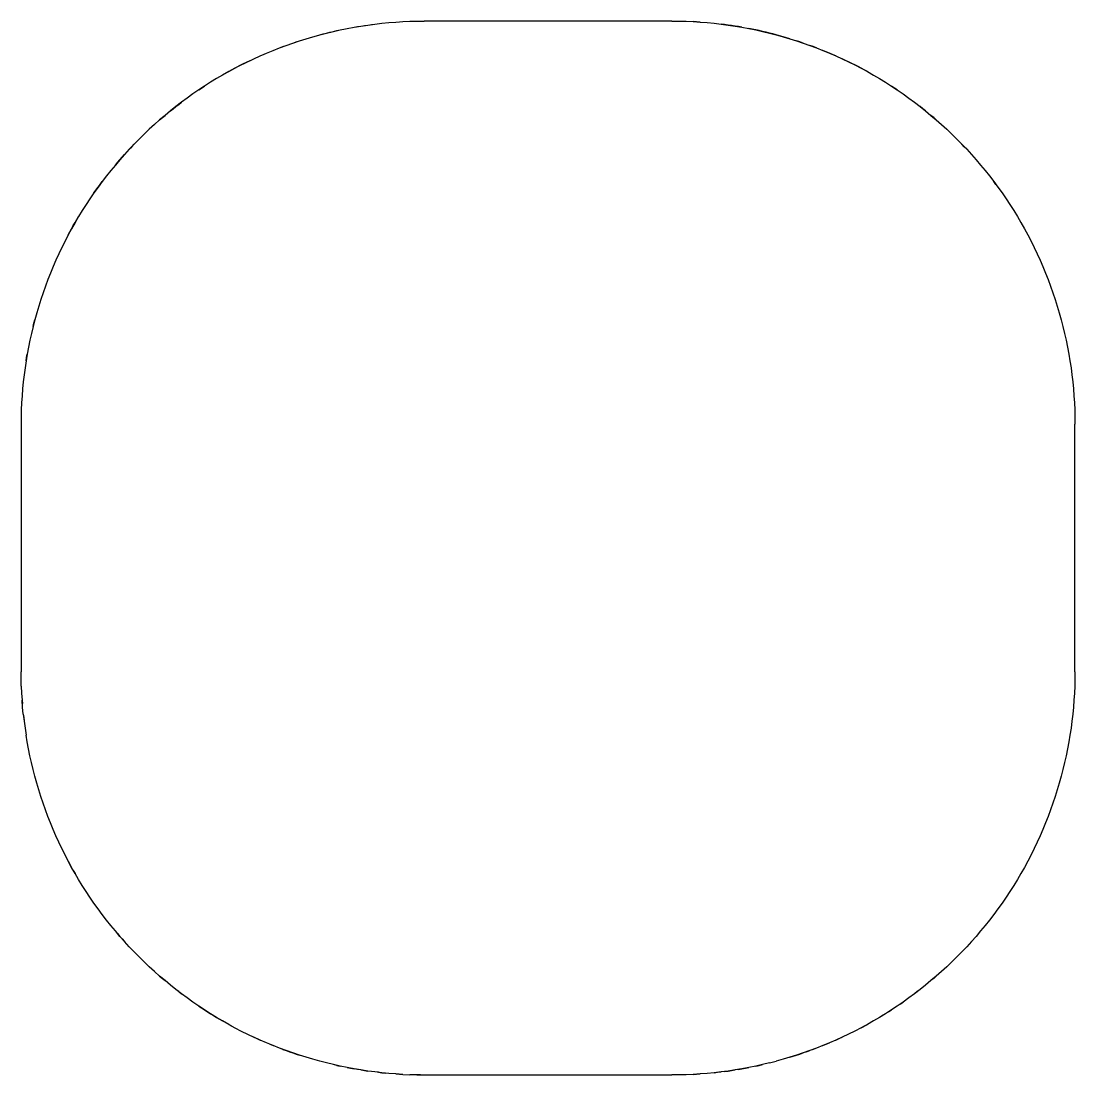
# Model space of a CAD drawing. Header units: millimetres. Extents: x 2543.3 to 2639, y 1717.1 to 1778.9.
# Drawn here: x 2555.797 to 2556.647, y 1740.796 to 1741.646 of the extents above; entities that cross this region are included whole.
import ezdxf

# ---------------------------------------------------------------- set-up
doc = ezdxf.new("R2010")
doc.units = ezdxf.units.MM

msp = doc.modelspace()

# ---------------------------------------------------------------- linework, layer by layer
at = {"color": 7, "linetype": 'Continuous', "lineweight": 25}
for p, q in [((2556.07128, 1741.64205), (2556.07689, 1741.64289)), ((2556.07128, 1741.64205), (2556.07409, 1741.64248)), ((2556.07409, 1741.64248), (2556.07689, 1741.64289)), ((2556.07689, 1741.64289), (2556.08252, 1741.64363)), ((2556.07689, 1741.64289), (2556.0797, 1741.64326)), ((2556.0797, 1741.64326), (2556.08252, 1741.64363)), ((2556.08252, 1741.64363), (2556.08815, 1741.64427)), ((2556.08815, 1741.64427), (2556.0938, 1741.64482)), ((2556.0938, 1741.64482), (2556.09945, 1741.64527)), ((2556.09945, 1741.64527), (2556.10511, 1741.64561)), ((2556.09945, 1741.64527), (2556.10228, 1741.64544)), ((2556.10228, 1741.64544), (2556.10511, 1741.64561)), ((2556.10511, 1741.64561), (2556.11078, 1741.64586)), ((2556.11078, 1741.64586), (2556.11645, 1741.64601)), ((2556.11645, 1741.64601), (2556.12212, 1741.64606)), ((2556.32212, 1741.64606), (2556.12212, 1741.64606)), ((2556.32212, 1741.64606), (2556.32779, 1741.64601)), ((2556.32779, 1741.64601), (2556.33346, 1741.64586)), ((2556.33346, 1741.64586), (2556.33913, 1741.64561)), ((2556.34196, 1741.64544), (2556.33913, 1741.64561)), ((2556.33913, 1741.64561), (2556.34479, 1741.64527)), ((2556.34479, 1741.64527), (2556.34196, 1741.64544)), ((2556.34479, 1741.64527), (2556.35045, 1741.64482)), ((2556.35045, 1741.64482), (2556.3561, 1741.64427)), ((2556.3561, 1741.64427), (2556.36173, 1741.64363)), ((2556.36173, 1741.64363), (2556.36735, 1741.64289)), ((2556.36454, 1741.64326), (2556.36173, 1741.64363)), ((2556.36735, 1741.64289), (2556.36454, 1741.64326)), ((2556.37016, 1741.64248), (2556.36735, 1741.64289)), ((2556.36735, 1741.64289), (2556.37296, 1741.64205)), ((2556.37296, 1741.64205), (2556.37016, 1741.64248)), ((2556.03254, 1741.63347), (2556.03801, 1741.63498)), ((2556.03254, 1741.63347), (2556.03527, 1741.63423)), ((2556.03527, 1741.63423), (2556.03801, 1741.63498)), ((2556.03801, 1741.63498), (2556.0435, 1741.6364)), ((2556.03801, 1741.63498), (2556.04075, 1741.63569)), ((2556.04075, 1741.63569), (2556.0435, 1741.6364)), ((2556.0435, 1741.6364), (2556.04901, 1741.63773)), ((2556.0435, 1741.6364), (2556.04626, 1741.63706)), ((2556.04626, 1741.63706), (2556.04901, 1741.63773)), ((2556.04901, 1741.63773), (2556.05455, 1741.63896)), ((2556.04901, 1741.63773), (2556.05178, 1741.63834)), ((2556.05178, 1741.63834), (2556.05455, 1741.63896)), ((2556.05455, 1741.63896), (2556.06011, 1741.64008)), ((2556.05455, 1741.63896), (2556.05733, 1741.63952)), ((2556.05733, 1741.63952), (2556.06011, 1741.64008)), ((2556.06011, 1741.64008), (2556.06569, 1741.64112)), ((2556.06569, 1741.64112), (2556.07128, 1741.64205)), ((2556.06569, 1741.64112), (2556.06849, 1741.64159)), ((2556.06849, 1741.64159), (2556.07128, 1741.64205)), ((2556.37576, 1741.64159), (2556.37296, 1741.64205)), ((2556.37296, 1741.64205), (2556.37856, 1741.64112)), ((2556.37856, 1741.64112), (2556.37576, 1741.64159)), ((2556.37856, 1741.64112), (2556.38414, 1741.64008)), ((2556.38414, 1741.64008), (2556.3897, 1741.63896)), ((2556.38691, 1741.63952), (2556.38414, 1741.64008)), ((2556.3897, 1741.63896), (2556.38691, 1741.63952)), ((2556.3897, 1741.63896), (2556.39523, 1741.63773)), ((2556.39246, 1741.63834), (2556.3897, 1741.63896)), ((2556.39523, 1741.63773), (2556.39246, 1741.63834)), ((2556.39523, 1741.63773), (2556.40075, 1741.6364)), ((2556.39799, 1741.63706), (2556.39523, 1741.63773)), ((2556.40075, 1741.6364), (2556.39799, 1741.63706)), ((2556.40075, 1741.6364), (2556.40624, 1741.63498)), ((2556.40349, 1741.63569), (2556.40075, 1741.6364)), ((2556.40624, 1741.63498), (2556.40349, 1741.63569)), ((2556.40624, 1741.63498), (2556.41171, 1741.63347)), ((2556.40897, 1741.63423), (2556.40624, 1741.63498)), ((2556.41171, 1741.63347), (2556.40897, 1741.63423)), ((2556.00565, 1741.62447), (2556.01097, 1741.62646)), ((2556.00565, 1741.62447), (2556.00831, 1741.62547)), ((2556.00831, 1741.62547), (2556.01097, 1741.62646)), ((2556.01097, 1741.62646), (2556.01631, 1741.62835)), ((2556.01631, 1741.62835), (2556.02169, 1741.63015)), ((2556.01631, 1741.62835), (2556.019, 1741.62925)), ((2556.019, 1741.62925), (2556.02169, 1741.63015)), ((2556.02169, 1741.63015), (2556.0271, 1741.63185)), ((2556.0271, 1741.63185), (2556.03254, 1741.63347)), ((2556.0271, 1741.63185), (2556.02982, 1741.63266)), ((2556.02982, 1741.63266), (2556.03254, 1741.63347)), ((2556.41171, 1741.63347), (2556.41714, 1741.63185)), ((2556.41443, 1741.63266), (2556.41171, 1741.63347)), ((2556.41714, 1741.63185), (2556.41443, 1741.63266)), ((2556.41714, 1741.63185), (2556.42255, 1741.63015)), ((2556.42255, 1741.63015), (2556.42793, 1741.62835)), ((2556.42524, 1741.62925), (2556.42255, 1741.63015)), ((2556.42793, 1741.62835), (2556.42524, 1741.62925)), ((2556.42793, 1741.62835), (2556.43328, 1741.62646)), ((2556.43328, 1741.62646), (2556.43859, 1741.62447)), ((2556.43594, 1741.62547), (2556.43328, 1741.62646)), ((2556.43859, 1741.62447), (2556.43594, 1741.62547)), ((2555.98477, 1741.6156), (2555.98993, 1741.61796)), ((2555.98993, 1741.61796), (2555.99514, 1741.62022)), ((2555.98993, 1741.61796), (2555.99254, 1741.61909)), ((2555.99254, 1741.61909), (2555.99514, 1741.62022)), ((2555.99514, 1741.62022), (2556.00038, 1741.62239)), ((2555.99514, 1741.62022), (2555.99776, 1741.6213)), ((2555.99776, 1741.6213), (2556.00038, 1741.62239)), ((2556.00038, 1741.62239), (2556.00565, 1741.62447)), ((2556.43859, 1741.62447), (2556.44387, 1741.62239)), ((2556.44387, 1741.62239), (2556.44911, 1741.62022)), ((2556.44649, 1741.6213), (2556.44387, 1741.62239)), ((2556.44911, 1741.62022), (2556.44649, 1741.6213)), ((2556.44911, 1741.62022), (2556.45431, 1741.61796)), ((2556.45171, 1741.61909), (2556.44911, 1741.62022)), ((2556.45431, 1741.61796), (2556.45171, 1741.61909)), ((2556.45431, 1741.61796), (2556.45947, 1741.6156)), ((2555.97458, 1741.61064), (2555.96954, 1741.60802)), ((2555.96954, 1741.60802), (2555.97206, 1741.60932)), ((2555.97206, 1741.60932), (2555.97458, 1741.61064)), ((2555.97965, 1741.61316), (2555.97458, 1741.61064)), ((2555.97458, 1741.61064), (2555.97711, 1741.6119)), ((2555.97711, 1741.6119), (2555.97965, 1741.61316)), ((2555.97965, 1741.61316), (2555.98477, 1741.6156)), ((2555.97965, 1741.61316), (2555.98221, 1741.61439)), ((2555.98221, 1741.61439), (2555.98477, 1741.6156)), ((2556.45947, 1741.6156), (2556.46459, 1741.61316)), ((2556.46203, 1741.61439), (2556.45947, 1741.6156)), ((2556.46459, 1741.61316), (2556.46203, 1741.61439)), ((2556.46459, 1741.61316), (2556.46967, 1741.61064)), ((2556.46713, 1741.6119), (2556.46459, 1741.61316)), ((2556.46967, 1741.61064), (2556.46713, 1741.6119)), ((2556.46967, 1741.61064), (2556.4747, 1741.60802)), ((2556.47219, 1741.60932), (2556.46967, 1741.61064)), ((2556.4747, 1741.60802), (2556.47219, 1741.60932)), ((2555.95962, 1741.60251), (2555.95474, 1741.59964)), ((2555.96456, 1741.60531), (2555.95962, 1741.60251)), ((2555.96954, 1741.60802), (2555.96456, 1741.60531)), ((2555.96456, 1741.60531), (2555.96705, 1741.60666)), ((2555.96705, 1741.60666), (2555.96954, 1741.60802)), ((2556.4747, 1741.60802), (2556.47969, 1741.60531)), ((2556.47719, 1741.60666), (2556.4747, 1741.60802)), ((2556.47969, 1741.60531), (2556.47719, 1741.60666)), ((2556.47969, 1741.60531), (2556.48462, 1741.60251)), ((2556.48462, 1741.60251), (2556.48951, 1741.59964)), ((2555.94512, 1741.59363), (2555.94039, 1741.59049)), ((2555.94039, 1741.59049), (2555.94275, 1741.59206)), ((2555.94275, 1741.59206), (2555.94512, 1741.59363)), ((2555.9499, 1741.59667), (2555.94512, 1741.59363)), ((2555.95474, 1741.59964), (2555.9499, 1741.59667)), ((2556.48951, 1741.59964), (2556.49435, 1741.59667)), ((2556.49435, 1741.59667), (2556.49913, 1741.59363)), ((2556.49913, 1741.59363), (2556.50386, 1741.59049)), ((2556.5015, 1741.59206), (2556.49913, 1741.59363)), ((2556.50386, 1741.59049), (2556.5015, 1741.59206)), ((2555.93109, 1741.58399), (2555.92653, 1741.58061)), ((2555.93571, 1741.58728), (2555.93109, 1741.58399)), ((2555.94039, 1741.59049), (2555.93571, 1741.58728)), ((2556.50386, 1741.59049), (2556.50853, 1741.58728)), ((2556.50853, 1741.58728), (2556.51315, 1741.58399)), ((2556.51315, 1741.58399), (2556.51771, 1741.58061)), ((2555.92203, 1741.57716), (2555.91759, 1741.57363)), ((2555.91759, 1741.57363), (2555.91981, 1741.5754)), ((2555.91981, 1741.5754), (2555.92203, 1741.57716)), ((2555.92653, 1741.58061), (2555.92203, 1741.57716)), ((2555.92203, 1741.57716), (2555.92428, 1741.57888)), ((2555.92428, 1741.57888), (2555.92653, 1741.58061)), ((2556.51771, 1741.58061), (2556.52221, 1741.57716)), ((2556.52221, 1741.57716), (2556.52665, 1741.57363)), ((2556.52443, 1741.5754), (2556.52221, 1741.57716)), ((2556.52665, 1741.57363), (2556.52443, 1741.5754)), ((2555.9089, 1741.56634), (2555.90466, 1741.56258)), ((2555.91322, 1741.57002), (2555.9089, 1741.56634)), ((2555.9089, 1741.56634), (2555.91106, 1741.56818)), ((2555.91106, 1741.56818), (2555.91322, 1741.57002)), ((2555.91759, 1741.57363), (2555.91322, 1741.57002)), ((2556.52665, 1741.57363), (2556.53103, 1741.57002)), ((2556.53103, 1741.57002), (2556.53534, 1741.56634)), ((2556.53319, 1741.56818), (2556.53103, 1741.57002)), ((2556.53534, 1741.56634), (2556.53319, 1741.56818)), ((2556.53534, 1741.56634), (2556.53959, 1741.56258)), ((2555.90047, 1741.55875), (2555.89636, 1741.55484)), ((2555.90466, 1741.56258), (2555.90047, 1741.55875)), ((2556.53959, 1741.56258), (2556.54377, 1741.55875)), ((2556.54377, 1741.55875), (2556.54789, 1741.55484)), ((2555.89231, 1741.55087), (2555.88834, 1741.54682)), ((2555.89636, 1741.55484), (2555.89231, 1741.55087)), ((2556.54789, 1741.55484), (2556.55193, 1741.55087)), ((2556.55193, 1741.55087), (2556.55591, 1741.54682)), ((2555.88443, 1741.5427), (2555.8806, 1741.53853)), ((2555.88834, 1741.54682), (2555.88443, 1741.5427)), ((2555.88443, 1741.5427), (2555.88638, 1741.54476)), ((2555.88638, 1741.54476), (2555.88834, 1741.54682)), ((2556.55786, 1741.54476), (2556.55591, 1741.54682)), ((2556.55591, 1741.54682), (2556.55981, 1741.5427)), ((2556.55981, 1741.5427), (2556.55786, 1741.54476)), ((2556.55981, 1741.5427), (2556.56365, 1741.53853)), ((2555.87684, 1741.53427), (2555.87316, 1741.52996)), ((2555.87316, 1741.52996), (2555.875, 1741.53212)), ((2555.875, 1741.53212), (2555.87684, 1741.53427)), ((2555.8806, 1741.53853), (2555.87684, 1741.53427)), ((2555.87684, 1741.53427), (2555.87872, 1741.5364)), ((2555.87872, 1741.5364), (2555.8806, 1741.53853)), ((2556.56365, 1741.53853), (2556.5674, 1741.53427)), ((2556.5674, 1741.53427), (2556.57109, 1741.52996)), ((2555.86955, 1741.52559), (2555.86602, 1741.52115)), ((2555.87316, 1741.52996), (2555.86955, 1741.52559)), ((2556.57109, 1741.52996), (2556.57469, 1741.52559)), ((2556.57469, 1741.52559), (2556.57823, 1741.52115)), ((2555.86257, 1741.51665), (2555.85919, 1741.51209)), ((2555.86088, 1741.51437), (2555.86257, 1741.51665)), ((2555.86602, 1741.52115), (2555.86257, 1741.51665)), ((2556.57823, 1741.52115), (2556.58168, 1741.51665)), ((2556.58168, 1741.51665), (2556.58505, 1741.51209)), ((2556.58337, 1741.51437), (2556.58168, 1741.51665)), ((2555.8559, 1741.50747), (2555.85269, 1741.5028)), ((2555.85919, 1741.51209), (2555.8559, 1741.50747)), ((2555.8559, 1741.50747), (2555.85755, 1741.50978)), ((2555.85755, 1741.50978), (2555.85919, 1741.51209)), ((2555.85919, 1741.51209), (2555.86088, 1741.51437)), ((2556.58394, 1741.5136), (2556.58337, 1741.51437)), ((2556.58505, 1741.51209), (2556.58835, 1741.50747)), ((2556.58835, 1741.50747), (2556.59156, 1741.5028)), ((2555.84956, 1741.49806), (2555.84651, 1741.49328)), ((2555.85269, 1741.5028), (2555.84956, 1741.49806)), ((2556.59156, 1741.5028), (2556.59469, 1741.49806)), ((2556.59469, 1741.49806), (2556.59774, 1741.49328)), ((2555.84651, 1741.49328), (2555.84354, 1741.48844)), ((2556.59774, 1741.49328), (2556.6007, 1741.48844)), ((2555.84067, 1741.48356), (2555.83787, 1741.47862)), ((2555.83787, 1741.47862), (2555.83927, 1741.48109)), ((2555.83927, 1741.48109), (2555.84067, 1741.48356)), ((2555.84354, 1741.48844), (2555.84067, 1741.48356)), ((2555.84067, 1741.48356), (2555.8421, 1741.486)), ((2555.8421, 1741.486), (2555.84354, 1741.48844)), ((2556.6007, 1741.48844), (2556.60358, 1741.48356)), ((2556.60358, 1741.48356), (2556.60637, 1741.47862)), ((2555.83516, 1741.47363), (2555.83255, 1741.46861)), ((2555.83787, 1741.47862), (2555.83516, 1741.47363)), ((2555.83516, 1741.47363), (2555.83652, 1741.47613)), ((2555.83652, 1741.47613), (2555.83787, 1741.47862)), ((2556.60637, 1741.47862), (2556.60908, 1741.47363)), ((2556.60908, 1741.47363), (2556.6117, 1741.46861)), ((2555.83255, 1741.46861), (2555.83001, 1741.46353)), ((2556.6117, 1741.46861), (2556.61423, 1741.46353)), ((2555.82757, 1741.45841), (2555.82522, 1741.45325)), ((2555.83001, 1741.46353), (2555.82757, 1741.45841)), ((2556.61423, 1741.46353), (2556.61667, 1741.45841)), ((2556.61667, 1741.45841), (2556.61903, 1741.45325)), ((2555.82296, 1741.44805), (2555.82079, 1741.4428)), ((2555.82522, 1741.45325), (2555.82296, 1741.44805)), ((2556.61903, 1741.45325), (2556.62129, 1741.44805)), ((2556.62129, 1741.44805), (2556.62346, 1741.4428)), ((2555.82079, 1741.4428), (2555.81871, 1741.43753)), ((2556.62346, 1741.4428), (2556.62554, 1741.43753)), ((2555.81672, 1741.43221), (2555.81483, 1741.42687)), ((2555.81871, 1741.43753), (2555.81672, 1741.43221)), ((2556.62554, 1741.43753), (2556.62752, 1741.43221)), ((2556.62752, 1741.43221), (2556.62942, 1741.42687)), ((2555.81303, 1741.42149), (2555.81132, 1741.41608)), ((2555.81483, 1741.42687), (2555.81303, 1741.42149)), ((2556.62942, 1741.42687), (2556.63122, 1741.42149)), ((2556.63122, 1741.42149), (2556.63292, 1741.41608)), ((2555.81132, 1741.41608), (2555.80971, 1741.41064)), ((2556.63292, 1741.41608), (2556.63453, 1741.41064)), ((2555.8082, 1741.40517), (2555.80678, 1741.39968)), ((2555.80749, 1741.40243), (2555.8082, 1741.40517)), ((2555.80971, 1741.41064), (2555.8082, 1741.40517)), ((2556.63453, 1741.41064), (2556.63605, 1741.40517)), ((2556.63605, 1741.40517), (2556.63747, 1741.39968)), ((2555.80678, 1741.39968), (2555.80545, 1741.39417)), ((2555.80678, 1741.39968), (2555.80749, 1741.40243)), ((2556.63747, 1741.39968), (2556.63879, 1741.39417)), ((2555.80423, 1741.38863), (2555.80309, 1741.38307)), ((2555.80545, 1741.39417), (2555.80423, 1741.38863)), ((2556.63879, 1741.39417), (2556.64002, 1741.38863)), ((2556.64002, 1741.38863), (2556.64115, 1741.38307)), ((2555.80309, 1741.38307), (2555.80206, 1741.37749)), ((2556.64115, 1741.38307), (2556.64219, 1741.37749)), ((2555.80112, 1741.3719), (2555.80029, 1741.36629)), ((2555.80206, 1741.37749), (2555.80112, 1741.3719)), ((2555.80112, 1741.3719), (2555.80159, 1741.3747)), ((2555.80159, 1741.3747), (2555.80206, 1741.37749)), ((2556.64219, 1741.37749), (2556.64312, 1741.3719)), ((2556.64312, 1741.3719), (2556.64396, 1741.36629)), ((2555.80029, 1741.36629), (2555.79955, 1741.36066)), ((2556.64396, 1741.36629), (2556.6447, 1741.36066)), ((2555.7989, 1741.35503), (2555.79836, 1741.34938)), ((2555.79955, 1741.36066), (2555.7989, 1741.35503)), ((2556.6447, 1741.36066), (2556.64534, 1741.35503)), ((2556.64534, 1741.35503), (2556.64589, 1741.34938)), ((2555.79836, 1741.34938), (2555.79792, 1741.34373)), ((2556.64589, 1741.34938), (2556.64633, 1741.34373)), ((2555.79757, 1741.33807), (2555.79732, 1741.3324)), ((2555.79792, 1741.34373), (2555.79757, 1741.33807)), ((2556.64633, 1741.34373), (2556.64668, 1741.33807)), ((2556.64668, 1741.33807), (2556.64692, 1741.3324)), ((2555.79732, 1741.3324), (2555.79717, 1741.32673)), ((2556.64692, 1741.3324), (2556.64707, 1741.32673)), ((2555.79717, 1741.32673), (2555.79712, 1741.32106)), ((2555.79712, 1741.32106), (2555.79712, 1741.12106)), ((2556.64707, 1741.32673), (2556.64712, 1741.32106)), ((2556.64712, 1741.12106), (2556.64712, 1741.32106)), ((2555.79717, 1741.11538), (2555.79712, 1741.12106)), ((2555.79732, 1741.10971), (2555.79717, 1741.11538)), ((2556.64707, 1741.11538), (2556.64692, 1741.10971)), ((2556.64712, 1741.12106), (2556.64707, 1741.11538)), ((2555.79732, 1741.10971), (2555.79757, 1741.10405)), ((2556.64692, 1741.10971), (2556.64668, 1741.10405)), ((2555.79757, 1741.10405), (2555.79792, 1741.09839)), ((2555.79836, 1741.09273), (2555.79792, 1741.09839)), ((2555.79792, 1741.09839), (2555.79814, 1741.09556)), ((2556.64633, 1741.09839), (2556.64589, 1741.09273)), ((2556.64668, 1741.10405), (2556.64633, 1741.09839)), ((2555.79836, 1741.09273), (2555.79814, 1741.09556)), ((2555.7989, 1741.08709), (2555.79836, 1741.09273)), ((2556.64589, 1741.09273), (2556.64534, 1741.08709)), ((2555.7989, 1741.08709), (2555.79923, 1741.08427)), ((2555.7989, 1741.08709), (2555.79955, 1741.08145)), ((2555.79923, 1741.08427), (2555.79955, 1741.08145)), ((2555.79955, 1741.08145), (2555.80029, 1741.07583)), ((2556.6447, 1741.08145), (2556.64396, 1741.07583)), ((2556.64534, 1741.08709), (2556.6447, 1741.08145)), ((2555.80029, 1741.07583), (2555.80112, 1741.07022)), ((2556.64396, 1741.07583), (2556.64312, 1741.07022)), ((2555.80206, 1741.06462), (2555.80112, 1741.07022)), ((2555.80309, 1741.05904), (2555.80206, 1741.06462)), ((2556.64219, 1741.06462), (2556.64115, 1741.05904)), ((2556.64312, 1741.07022), (2556.64219, 1741.06462)), ((2555.80423, 1741.05348), (2555.80309, 1741.05904)), ((2556.64115, 1741.05904), (2556.64002, 1741.05348)), ((2555.80545, 1741.04795), (2555.80423, 1741.05348)), ((2555.80678, 1741.04243), (2555.80545, 1741.04795)), ((2556.63879, 1741.04795), (2556.63747, 1741.04243)), ((2556.64002, 1741.05348), (2556.63879, 1741.04795)), ((2555.8082, 1741.03694), (2555.80678, 1741.04243)), ((2556.63747, 1741.04243), (2556.63605, 1741.03694)), ((2555.80971, 1741.03148), (2555.8082, 1741.03694)), ((2555.81132, 1741.02604), (2555.80971, 1741.03148)), ((2556.63453, 1741.03148), (2556.63292, 1741.02604)), ((2556.63605, 1741.03694), (2556.63453, 1741.03148)), ((2555.81303, 1741.02063), (2555.81132, 1741.02604)), ((2556.63292, 1741.02604), (2556.63122, 1741.02063)), ((2555.81483, 1741.01525), (2555.81303, 1741.02063)), ((2555.81672, 1741.0099), (2555.81483, 1741.01525)), ((2556.62942, 1741.01525), (2556.62752, 1741.0099)), ((2556.63122, 1741.02063), (2556.62942, 1741.01525)), ((2555.81871, 1741.00459), (2555.81672, 1741.0099)), ((2556.62752, 1741.0099), (2556.62554, 1741.00459)), ((2555.82079, 1740.99931), (2555.81871, 1741.00459)), ((2555.82296, 1740.99407), (2555.82079, 1740.99931)), ((2556.62346, 1740.99931), (2556.62129, 1740.99407)), ((2556.62554, 1741.00459), (2556.62346, 1740.99931)), ((2555.82522, 1740.98887), (2555.82296, 1740.99407)), ((2555.82757, 1740.98371), (2555.82522, 1740.98887)), ((2556.61903, 1740.98887), (2556.61667, 1740.98371)), ((2556.62129, 1740.99407), (2556.61903, 1740.98887)), ((2555.83001, 1740.97859), (2555.82757, 1740.98371)), ((2556.61667, 1740.98371), (2556.61423, 1740.97859)), ((2555.83255, 1740.97351), (2555.83001, 1740.97859)), ((2555.83516, 1740.96848), (2555.83255, 1740.97351)), ((2556.6117, 1740.97351), (2556.60908, 1740.96848)), ((2556.61423, 1740.97859), (2556.6117, 1740.97351)), ((2555.83516, 1740.96848), (2555.83652, 1740.96599)), ((2555.83787, 1740.96349), (2555.83516, 1740.96848)), ((2555.83652, 1740.96599), (2555.83787, 1740.96349)), ((2555.83927, 1740.96103), (2555.83787, 1740.96349)), ((2555.84067, 1740.95856), (2555.83787, 1740.96349)), ((2556.60637, 1740.96349), (2556.60358, 1740.95856)), ((2556.60908, 1740.96848), (2556.60637, 1740.96349)), ((2555.83927, 1740.96103), (2555.84067, 1740.95856)), ((2555.84354, 1740.95367), (2555.84067, 1740.95856)), ((2556.60358, 1740.95856), (2556.6007, 1740.95367)), ((2555.84651, 1740.94883), (2555.84354, 1740.95367)), ((2555.84956, 1740.94405), (2555.84651, 1740.94883)), ((2556.59774, 1740.94883), (2556.59469, 1740.94405)), ((2556.6007, 1740.95367), (2556.59774, 1740.94883)), ((2555.85269, 1740.93932), (2555.84956, 1740.94405)), ((2555.8559, 1740.93465), (2555.85269, 1740.93932)), ((2556.59156, 1740.93932), (2556.58835, 1740.93465)), ((2556.59469, 1740.94405), (2556.59156, 1740.93932)), ((2555.85919, 1740.93003), (2555.8559, 1740.93465)), ((2555.86257, 1740.92547), (2555.85919, 1740.93003)), ((2556.58505, 1740.93003), (2556.58168, 1740.92547)), ((2556.58835, 1740.93465), (2556.58505, 1740.93003)), ((2555.86602, 1740.92097), (2555.86257, 1740.92547)), ((2555.86955, 1740.91653), (2555.86602, 1740.92097)), ((2556.57823, 1740.92097), (2556.57469, 1740.91653)), ((2556.58168, 1740.92547), (2556.57823, 1740.92097)), ((2555.87316, 1740.91215), (2555.86955, 1740.91653)), ((2555.87684, 1740.90784), (2555.87316, 1740.91215)), ((2555.875, 1740.91), (2555.87316, 1740.91215)), ((2556.57109, 1740.91215), (2556.5674, 1740.90784)), ((2556.57469, 1740.91653), (2556.57109, 1740.91215)), ((2555.875, 1740.91), (2555.87684, 1740.90784)), ((2555.8806, 1740.90359), (2555.87684, 1740.90784)), ((2555.87872, 1740.90572), (2555.87684, 1740.90784)), ((2555.87872, 1740.90572), (2555.8806, 1740.90359)), ((2555.88443, 1740.89941), (2555.8806, 1740.90359)), ((2556.56365, 1740.90359), (2556.55981, 1740.89941)), ((2556.5674, 1740.90784), (2556.56365, 1740.90359)), ((2555.88834, 1740.89529), (2555.88443, 1740.89941)), ((2555.88834, 1740.89529), (2555.89231, 1740.89125)), ((2556.55591, 1740.89529), (2556.55193, 1740.89125)), ((2556.55981, 1740.89941), (2556.55591, 1740.89529)), ((2555.89636, 1740.88727), (2555.89231, 1740.89125)), ((2555.90047, 1740.88337), (2555.89636, 1740.88727)), ((2556.54377, 1740.88337), (2556.54789, 1740.88727)), ((2556.54789, 1740.88727), (2556.55193, 1740.89125)), ((2555.90466, 1740.87954), (2555.90047, 1740.88337)), ((2555.9089, 1740.87578), (2555.90466, 1740.87954)), ((2556.53959, 1740.87954), (2556.53534, 1740.87578)), ((2556.54377, 1740.88337), (2556.53959, 1740.87954)), ((2555.91322, 1740.87209), (2555.9089, 1740.87578)), ((2555.9089, 1740.87578), (2555.91106, 1740.87394)), ((2555.91106, 1740.87394), (2555.91322, 1740.87209)), ((2555.91759, 1740.86849), (2555.91322, 1740.87209)), ((2556.53103, 1740.87209), (2556.52665, 1740.86849)), ((2556.53534, 1740.87578), (2556.53103, 1740.87209)), ((2556.53319, 1740.87394), (2556.53103, 1740.87209)), ((2556.53319, 1740.87394), (2556.53534, 1740.87578)), ((2555.92203, 1740.86496), (2555.91759, 1740.86849)), ((2555.92653, 1740.8615), (2555.92203, 1740.86496)), ((2555.92428, 1740.86323), (2555.92203, 1740.86496)), ((2555.92428, 1740.86323), (2555.92653, 1740.8615)), ((2555.93109, 1740.85813), (2555.92653, 1740.8615)), ((2556.51771, 1740.8615), (2556.51315, 1740.85813)), ((2556.52221, 1740.86496), (2556.51771, 1740.8615)), ((2556.51996, 1740.86323), (2556.51771, 1740.8615)), ((2556.52221, 1740.86496), (2556.51996, 1740.86323)), ((2556.52665, 1740.86849), (2556.52221, 1740.86496)), ((2555.93571, 1740.85483), (2555.93109, 1740.85813)), ((2555.94039, 1740.85162), (2555.93571, 1740.85483)), ((2556.50853, 1740.85483), (2556.50386, 1740.85162)), ((2556.5062, 1740.85323), (2556.50386, 1740.85162)), ((2556.5062, 1740.85323), (2556.50853, 1740.85483)), ((2556.51315, 1740.85813), (2556.50853, 1740.85483)), ((2555.94512, 1740.84849), (2555.94039, 1740.85162)), ((2555.94039, 1740.85162), (2555.94275, 1740.85006)), ((2555.94275, 1740.85006), (2555.94512, 1740.84849)), ((2555.9499, 1740.84545), (2555.94512, 1740.84849)), ((2555.94512, 1740.84849), (2555.94751, 1740.84697)), ((2555.94751, 1740.84697), (2555.9499, 1740.84545)), ((2555.95474, 1740.84248), (2555.9499, 1740.84545)), ((2555.9499, 1740.84545), (2555.95232, 1740.84396)), ((2555.95232, 1740.84396), (2555.95474, 1740.84248)), ((2556.49435, 1740.84545), (2556.48951, 1740.84248)), ((2556.49193, 1740.84396), (2556.48951, 1740.84248)), ((2556.49435, 1740.84545), (2556.49193, 1740.84396)), ((2556.49913, 1740.84849), (2556.49435, 1740.84545)), ((2556.49674, 1740.84697), (2556.49435, 1740.84545)), ((2556.49674, 1740.84697), (2556.49913, 1740.84849)), ((2556.50386, 1740.85162), (2556.49913, 1740.84849)), ((2556.5015, 1740.85006), (2556.49913, 1740.84849)), ((2556.50386, 1740.85162), (2556.5015, 1740.85006)), ((2555.95474, 1740.84248), (2555.95718, 1740.84104)), ((2555.95962, 1740.8396), (2555.95474, 1740.84248)), ((2555.95718, 1740.84104), (2555.95962, 1740.8396)), ((2555.96456, 1740.83681), (2555.95962, 1740.8396)), ((2555.96705, 1740.83545), (2555.96456, 1740.83681)), ((2555.96456, 1740.83681), (2555.96954, 1740.8341)), ((2555.96705, 1740.83545), (2555.96954, 1740.8341)), ((2556.4747, 1740.8341), (2556.47969, 1740.83681)), ((2556.47719, 1740.83545), (2556.4747, 1740.8341)), ((2556.47969, 1740.83681), (2556.47719, 1740.83545)), ((2556.48462, 1740.8396), (2556.47969, 1740.83681)), ((2556.48951, 1740.84248), (2556.48462, 1740.8396)), ((2555.96954, 1740.8341), (2555.97458, 1740.83148)), ((2555.97458, 1740.83148), (2555.97965, 1740.82895)), ((2555.97965, 1740.82895), (2555.98477, 1740.82651)), ((2555.98993, 1740.82416), (2555.98477, 1740.82651)), ((2555.98477, 1740.82651), (2555.98735, 1740.82533)), ((2556.45947, 1740.82651), (2556.45431, 1740.82416)), ((2556.45689, 1740.82533), (2556.45947, 1740.82651)), ((2556.46459, 1740.82895), (2556.45947, 1740.82651)), ((2556.46967, 1740.83148), (2556.46459, 1740.82895)), ((2556.4747, 1740.8341), (2556.46967, 1740.83148)), ((2555.98735, 1740.82533), (2555.98993, 1740.82416)), ((2555.99514, 1740.82189), (2555.98993, 1740.82416)), ((2555.99776, 1740.82081), (2555.99514, 1740.82189)), ((2556.00038, 1740.81972), (2555.99514, 1740.82189)), ((2555.99776, 1740.82081), (2556.00038, 1740.81972)), ((2556.00565, 1740.81764), (2556.00038, 1740.81972)), ((2556.44387, 1740.81972), (2556.43859, 1740.81764)), ((2556.44911, 1740.82189), (2556.44387, 1740.81972)), ((2556.44387, 1740.81972), (2556.44649, 1740.82081)), ((2556.44649, 1740.82081), (2556.44911, 1740.82189)), ((2556.45431, 1740.82416), (2556.44911, 1740.82189)), ((2556.45431, 1740.82416), (2556.45689, 1740.82533)), ((2556.00831, 1740.81665), (2556.00565, 1740.81764)), ((2556.01097, 1740.81566), (2556.00565, 1740.81764)), ((2556.00831, 1740.81665), (2556.01097, 1740.81566)), ((2556.01631, 1740.81376), (2556.01097, 1740.81566)), ((2556.01097, 1740.81566), (2556.01364, 1740.81471)), ((2556.01364, 1740.81471), (2556.01631, 1740.81376)), ((2556.02169, 1740.81197), (2556.01631, 1740.81376)), ((2556.01631, 1740.81376), (2556.019, 1740.81287)), ((2556.019, 1740.81287), (2556.02169, 1740.81197)), ((2556.0271, 1740.81026), (2556.02169, 1740.81197)), ((2556.0244, 1740.81111), (2556.02169, 1740.81197)), ((2556.0271, 1740.81026), (2556.0244, 1740.81111)), ((2556.03254, 1740.80865), (2556.0271, 1740.81026)), ((2556.41714, 1740.81026), (2556.41171, 1740.80865)), ((2556.42255, 1740.81197), (2556.41714, 1740.81026)), ((2556.41714, 1740.81026), (2556.41985, 1740.81111)), ((2556.41985, 1740.81111), (2556.42255, 1740.81197)), ((2556.42793, 1740.81376), (2556.42255, 1740.81197)), ((2556.42255, 1740.81197), (2556.42524, 1740.81287)), ((2556.42524, 1740.81287), (2556.42793, 1740.81376)), ((2556.43328, 1740.81566), (2556.42793, 1740.81376)), ((2556.43061, 1740.81471), (2556.42793, 1740.81376)), ((2556.43061, 1740.81471), (2556.43328, 1740.81566)), ((2556.43859, 1740.81764), (2556.43328, 1740.81566)), ((2556.43594, 1740.81665), (2556.43328, 1740.81566)), ((2556.43859, 1740.81764), (2556.43594, 1740.81665)), ((2556.03801, 1740.80714), (2556.03254, 1740.80865)), ((2556.0435, 1740.80571), (2556.03801, 1740.80714)), ((2556.04901, 1740.80439), (2556.0435, 1740.80571)), ((2556.05455, 1740.80316), (2556.04901, 1740.80439)), ((2556.05178, 1740.80377), (2556.04901, 1740.80439)), ((2556.05178, 1740.80377), (2556.05455, 1740.80316)), ((2556.06011, 1740.80203), (2556.05455, 1740.80316)), ((2556.06569, 1740.801), (2556.06011, 1740.80203)), ((2556.06011, 1740.80203), (2556.0629, 1740.80151)), ((2556.0629, 1740.80151), (2556.06569, 1740.801)), ((2556.07128, 1740.80006), (2556.06569, 1740.801)), ((2556.06849, 1740.80053), (2556.06569, 1740.801)), ((2556.37856, 1740.801), (2556.37296, 1740.80006)), ((2556.37576, 1740.80053), (2556.37856, 1740.801)), ((2556.38414, 1740.80203), (2556.37856, 1740.801)), ((2556.37856, 1740.801), (2556.38135, 1740.80151)), ((2556.38135, 1740.80151), (2556.38414, 1740.80203)), ((2556.3897, 1740.80316), (2556.38414, 1740.80203)), ((2556.39523, 1740.80439), (2556.3897, 1740.80316)), ((2556.3897, 1740.80316), (2556.39246, 1740.80377)), ((2556.39246, 1740.80377), (2556.39523, 1740.80439)), ((2556.40075, 1740.80571), (2556.39523, 1740.80439)), ((2556.40075, 1740.80571), (2556.40624, 1740.80714)), ((2556.41171, 1740.80865), (2556.40624, 1740.80714)), ((2556.07128, 1740.80006), (2556.06849, 1740.80053)), ((2556.07128, 1740.80006), (2556.07409, 1740.79964)), ((2556.07689, 1740.79922), (2556.07128, 1740.80006)), ((2556.07409, 1740.79964), (2556.07689, 1740.79922)), ((2556.08252, 1740.79848), (2556.07689, 1740.79922)), ((2556.0797, 1740.79885), (2556.07689, 1740.79922)), ((2556.08252, 1740.79848), (2556.0797, 1740.79885)), ((2556.08533, 1740.79816), (2556.08252, 1740.79848)), ((2556.08815, 1740.79784), (2556.08252, 1740.79848)), ((2556.08533, 1740.79816), (2556.08815, 1740.79784)), ((2556.0938, 1740.7973), (2556.08815, 1740.79784)), ((2556.08815, 1740.79784), (2556.09097, 1740.79756)), ((2556.0938, 1740.7973), (2556.09097, 1740.79756)), ((2556.09945, 1740.79685), (2556.0938, 1740.7973)), ((2556.09945, 1740.79685), (2556.10228, 1740.79668)), ((2556.10511, 1740.7965), (2556.09945, 1740.79685)), ((2556.10228, 1740.79668), (2556.10511, 1740.7965)), ((2556.10511, 1740.7965), (2556.11078, 1740.79626)), ((2556.11645, 1740.79611), (2556.11078, 1740.79626)), ((2556.11929, 1740.79608), (2556.11645, 1740.79611)), ((2556.11645, 1740.79611), (2556.12212, 1740.79606)), ((2556.11929, 1740.79608), (2556.12212, 1740.79606)), ((2556.12212, 1740.79606), (2556.32212, 1740.79606)), ((2556.32779, 1740.79611), (2556.32212, 1740.79606)), ((2556.32496, 1740.79608), (2556.32212, 1740.79606)), ((2556.32779, 1740.79611), (2556.32496, 1740.79608)), ((2556.33346, 1740.79626), (2556.32779, 1740.79611)), ((2556.33913, 1740.7965), (2556.33346, 1740.79626)), ((2556.34479, 1740.79685), (2556.33913, 1740.7965)), ((2556.33913, 1740.7965), (2556.34196, 1740.79668)), ((2556.34196, 1740.79668), (2556.34479, 1740.79685)), ((2556.35045, 1740.7973), (2556.34479, 1740.79685)), ((2556.3561, 1740.79784), (2556.35045, 1740.7973)), ((2556.36173, 1740.79848), (2556.3561, 1740.79784)), ((2556.3561, 1740.79784), (2556.35891, 1740.79816)), ((2556.35891, 1740.79816), (2556.36173, 1740.79848)), ((2556.36735, 1740.79922), (2556.36173, 1740.79848)), ((2556.36454, 1740.79885), (2556.36173, 1740.79848)), ((2556.36454, 1740.79885), (2556.36735, 1740.79922)), ((2556.37296, 1740.80006), (2556.36735, 1740.79922)), ((2556.36735, 1740.79922), (2556.37016, 1740.79964)), ((2556.37016, 1740.79964), (2556.37296, 1740.80006)), ((2556.37576, 1740.80053), (2556.37296, 1740.80006))]:
    msp.add_line(p, q, dxfattribs=at)

doc.saveas('drawing.dxf')
